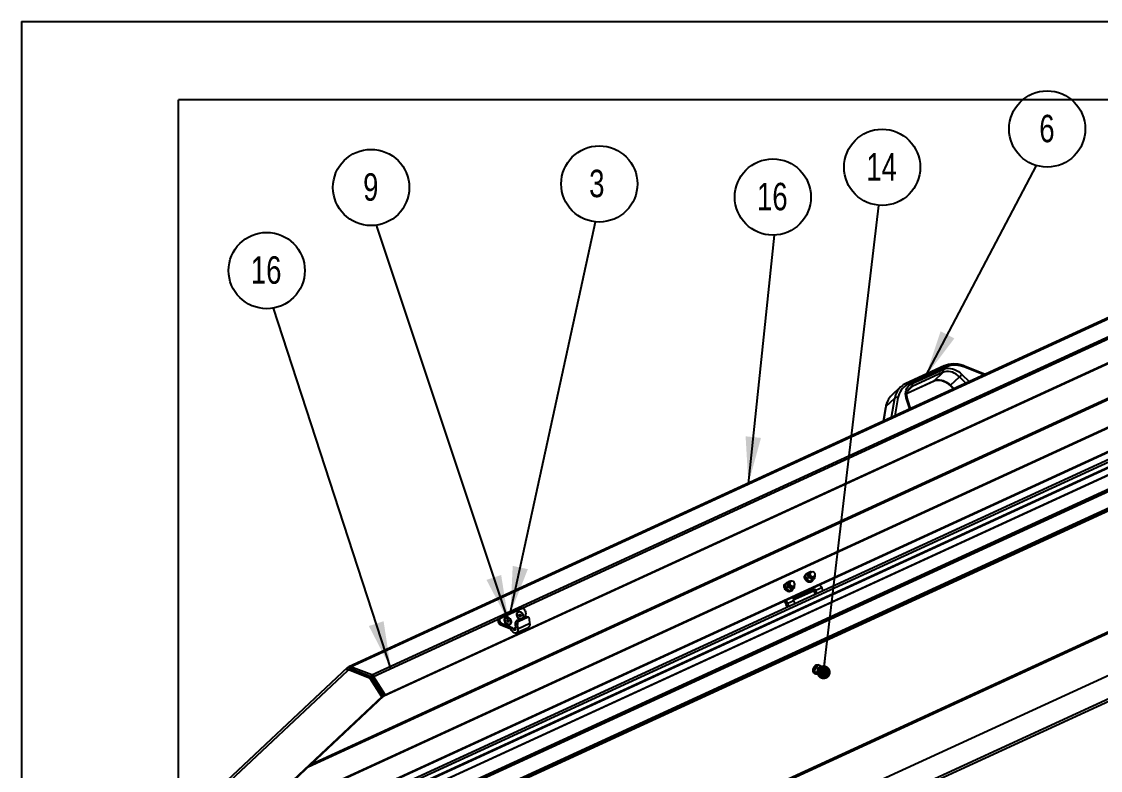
# Model space of a CAD drawing. Extents: x 0 to 7043, y 0 to 3042.
# Drawn here: x 0 to 1375, y 2015 to 2970 of the extents above; entities that cross this region are included whole.
import ezdxf

# ---------------------------------------------------------------- set-up
doc = ezdxf.new("R2010")
doc.units = 0
doc.header["$LTSCALE"] = 10
doc.layers.get('0').update_dxf_attribs({"linetype": 'CONTINUOUS'})
doc.layers.add('COTAS', color=7, linetype='CONTINUOUS')
doc.layers.add('FORMATO', color=7, linetype='CONTINUOUS')
doc.styles.add('SLDTEXTSTYLE1', font='TXT', dxfattribs={"width": 0.75})
doc.dimstyles.new('SLDDIMSTYLE0', dxfattribs={"dimtxt": 0.18, "dimasz": 60, "dimexe": 0, "dimexo": 0.0625, "dimgap": 0, "dimtad": 0, "dimtih": 1, "dimtoh": 1, "dimdec": 0, "dimrnd": 1e-09, "dimzin": 0, "dimdsep": 46, "dimtxsty": 'Standard', "dimsah": 1, "dimcen": 0.09, "dimadec": 0, "dimazin": 0, "dimtfac": 60, "dimtdec": 0, "dimtofl": 0, "dimtmove": 0, "dimatfit": 3, "dimfxl": 1, "dimtolj": 1, "dimtzin": 0, "dimarcsym": 0})
doc.dimstyles.new('SLDDIMSTYLE1', dxfattribs={"dimtxt": 0.18, "dimasz": 18, "dimexe": 0, "dimexo": 0.0625, "dimgap": 0, "dimtad": 0, "dimtih": 1, "dimtoh": 1, "dimdec": 0, "dimrnd": 1e-09, "dimzin": 0, "dimdsep": 46, "dimtxsty": 'Standard', "dimblk1": 'DOT', "dimblk2": 'DOT', "dimsah": 1, "dimcen": 0.09, "dimadec": 0, "dimazin": 0, "dimtfac": 18, "dimtdec": 0, "dimtofl": 0, "dimtmove": 0, "dimatfit": 3, "dimldrblk": 'DOT', "dimfxl": 1, "dimtolj": 1, "dimtzin": 0, "dimarcsym": 0})

# ---------------------------------------------------------------- blocks, each defined once
blk = doc.blocks.new('SW_NOTE_0_4')
at = {"layer": 'COTAS', "color": 0}
blk.add_circle((5, 48.4), 48.6, dxfattribs=at)
at = {"layer": 'COTAS', "color": 0, "insert": (-7.9, 66.5), "char_height": 35, "attachment_point": 1, "style": 'SLDTEXTSTYLE1'}
blk.add_mtext('3', dxfattribs=at)
blk = doc.blocks.new('SW_NOTE_0_8')
at = {"layer": 'FORMATO', "color": 0}
blk.add_circle((13.6, 46.7), 48.6, dxfattribs=at)
at = {"layer": 'FORMATO', "color": 0, "insert": (13.3, 64.8), "char_height": 35, "attachment_point": 2, "style": 'SLDTEXTSTYLE1'}
blk.add_mtext('6', dxfattribs=at)
blk = doc.blocks.new('SW_NOTE_0_9')
at = {"layer": 'FORMATO', "color": 0}
blk.add_circle((-2, 48.6), 48.6, dxfattribs=at)
at = {"layer": 'FORMATO', "color": 0, "insert": (-2.7, 66.7), "char_height": 35, "attachment_point": 2, "style": 'SLDTEXTSTYLE1'}
blk.add_mtext('16', dxfattribs=at)
blk = doc.blocks.new('SW_NOTE_0_10')
at = {"layer": 'FORMATO', "color": 0}
blk.add_circle((-6.8, 48.2), 48.6, dxfattribs=at)
at = {"layer": 'FORMATO', "color": 0, "insert": (-7.2, 66.3), "char_height": 35, "attachment_point": 2, "style": 'SLDTEXTSTYLE1'}
blk.add_mtext('9', dxfattribs=at)
blk = doc.blocks.new('SW_NOTE_0_15')
at = {"layer": 'FORMATO', "color": 0}
blk.add_circle((4.2, 48.5), 48.6, dxfattribs=at)
at = {"layer": 'FORMATO', "color": 0, "insert": (3.5, 66.6), "char_height": 35, "attachment_point": 2, "style": 'SLDTEXTSTYLE1'}
blk.add_mtext('14', dxfattribs=at)
blk = doc.blocks.new('_DOT')
at = {"color": 0, "linetype": 'ByBlock'}
blk.add_line((-0.5, 0), (-1, 0), dxfattribs=at)
at = {"color": 0, "linetype": 'ByBlock', "const_width": 0.5}
blk.add_lwpolyline([(-0.25, 0, 1), (0.25, 0, 1)], format="xyb", close=True, dxfattribs=at)
blk = doc.blocks.new('SW_NOTE_0_16')
at = {"layer": 'FORMATO', "color": 0}
blk.add_circle((-8.8, 47.8), 48.6, dxfattribs=at)
at = {"layer": 'FORMATO', "color": 0, "insert": (-9.5, 66), "char_height": 35, "attachment_point": 2, "style": 'SLDTEXTSTYLE1'}
blk.add_mtext('16', dxfattribs=at)

msp = doc.modelspace()

# ---------------------------------------------------------------- linework, layer by layer
at = {"color": 7, "linetype": 'Continuous'}
for p, q in [((0, 2970), (4200, 2970)), ((0, 2970), (0, 0)), ((4100, 2870), (200, 2870)), ((200, 100), (200, 2870)), ((1958.3, 2855.6), (417, 2147.1)), ((419.2, 2147.1), (1960.6, 2855.6)), ((446.4, 2136.6), (1987.8, 2845.1)), ((448.5, 2134.7), (1989.8, 2843.3)), ((463.4, 2111.1), (2004.8, 2819.6)), ((462, 2109.8), (2003.4, 2818.3)), ((320.7, 1932.3), (1768, 2597.6)), ((321.2, 1931.9), (1766.5, 2596.2)), ((1776.3, 2590.8), (328.7, 1925.3)), ((1777.9, 2588.3), (331.1, 1923.2)), ((1780.5, 2573.1), (343.3, 1912.5)), ((358.2, 1899.4), (1780.8, 2553.4)), ((1176.2, 2530.8), (1127.3, 2508.3)), ((377.1, 1882.8), (1781.8, 2528.5)), ((1178.8, 2529.4), (1129.9, 2507)), ((1135.2, 2508.3), (1174.7, 2526.4)), ((1174.8, 2522.6), (1135.3, 2504.5)), ((1163.4, 2511.9), (1174.8, 2522.6)), ((1228.3, 2520), (1202.2, 2530.5)), ((1677.1, 2504.7), (384, 1910.3)), ((1120.7, 2503.9), (1109.2, 2493.2)), ((1120.7, 2503.9), (1121, 2504.2)), ((1128.9, 2496), (1163, 2511.6)), ((1183.9, 2505.6), (1188, 2501.5)), ((1184.4, 2506.1), (1195.9, 2516.8)), ((1101.9, 2479), (1113.3, 2489.7)), ((384.6, 1888.7), (1677.8, 2483.1)), ((1678, 2483.6), (384.8, 1889.2)), ((1101.5, 2478.3), (1098.5, 2460.4)), ((1133.4, 2476.4), (1129.8, 2487.1)), ((590.4, 1770.9), (2101.2, 2465.4)), ((979.6, 2256.2), (978.9, 2255.9)), ((980.3, 2256), (978.9, 2255.9)), ((980.1, 2256), (979.6, 2256.2)), ((1000.1, 2265.2), (999.3, 2264.5)), ((1001.7, 2266), (999.8, 2264.2)), ((1002.7, 2260.9), (1000.7, 2259)), ((1001.7, 2266), (1002.1, 2265)), ((1002.6, 2262.1), (1002.7, 2260.9)), ((1002.7, 2260.9), (1003.8, 2260.4)), ((1005.6, 2268.2), (1004.9, 2267.9)), ((1006.3, 2268), (1005, 2267.9)), ((1005.9, 2267.2), (1005.4, 2266.8)), ((1007.5, 2257.9), (1005.5, 2256)), ((1006.1, 2268), (1005.6, 2268.2)), ((1006.6, 2258.6), (1007.5, 2257.9)), ((1007.5, 2255.8), (1008.3, 2256.5)), ((1011.3, 2260.1), (1009.4, 2258.2)), ((1010.2, 2261.6), (1010.6, 2262.1)), ((1010.7, 2259.8), (1011.3, 2260.1)), ((1011.3, 2261.2), (1011.5, 2262.5)), ((1011.3, 2260.1), (1011.3, 2261.3)), ((974.1, 2253.3), (973.3, 2252.6)), ((975.7, 2254), (973.8, 2252.2)), ((976.7, 2248.9), (974.7, 2247)), ((975.7, 2254), (976.1, 2253.1)), ((976.6, 2250.1), (976.7, 2248.9)), ((976.7, 2248.9), (977.8, 2248.4)), ((979.8, 2255.2), (979.4, 2254.8)), ((981.5, 2245.9), (979.5, 2244.1)), ((980.6, 2246.7), (981.5, 2245.9)), ((981.5, 2243.8), (982.3, 2244.5)), ((985.3, 2248.1), (983.3, 2246.3)), ((1011.5, 2245.9), (983.4, 2233)), ((983.8, 2232.3), (1009.6, 2244.1)), ((984.2, 2249.7), (984.6, 2250.1)), ((984.6, 2247.8), (985.3, 2248.1)), ((985.2, 2249.2), (985.5, 2250.5)), ((985.3, 2248.1), (985.2, 2249.3)), ((1009.6, 2244.1), (1011.5, 2245.9)), ((1009.6, 2244.1), (1010.7, 2242.5)), ((1012.6, 2244.3), (1011.5, 2245.9)), ((1020.3, 2247.8), (1012.6, 2244.3)), ((1017.3, 2251.8), (1017.5, 2251.7)), ((1019.7, 2248.8), (1020.3, 2247.8)), ((972.2, 2231.1), (972.6, 2230.1)), ((972.6, 2230.1), (974.5, 2231.9)), ((976.1, 2228.8), (974.2, 2227)), ((974.5, 2231.9), (974.4, 2232.1)), ((976.1, 2228.8), (976.7, 2227.8)), ((984.4, 2231.3), (976.7, 2227.8)), ((983.4, 2233), (984.4, 2231.3)), ((636.8, 2221.3), (610.7, 2209.3)), ((632.2, 2216.1), (632, 2215.9)), ((642.2, 2218.3), (641.7, 2219.2)), ((642.9, 2215.6), (642.2, 2210.7)), ((974.2, 2227), (974.8, 2226)), ((610, 2204.7), (608.2, 2202.9)), ((608.8, 2202.1), (608.2, 2202.9)), ((610.1, 2208.9), (608.3, 2207.2)), ((608.8, 2202.1), (610.6, 2203.8)), ((610.6, 2203.8), (610, 2204.7)), ((612.9, 2201.8), (611.1, 2200.1)), ((625.6, 2196.5), (612.9, 2201.8)), ((616.7, 2209), (616.5, 2208.8)), ((618.5, 2205.7), (619.1, 2206.9)), ((619.5, 2204.3), (618.5, 2205.7)), ((618.6, 2205.8), (618.7, 2205.8)), ((618.7, 2205.8), (618.6, 2205.8)), ((618.7, 2205.8), (619.5, 2205.7)), ((619.1, 2206.9), (620.6, 2206.8)), ((619.5, 2205.7), (620.6, 2206.8)), ((619.5, 2205.7), (620, 2205)), ((621, 2204.1), (619.5, 2204.3)), ((620, 2205), (620.4, 2204.3)), ((620.4, 2204.3), (621.5, 2205.3)), ((620.4, 2204.3), (620.4, 2204.2)), ((620.6, 2206.8), (621.5, 2205.3)), ((621.5, 2205.3), (621, 2204.1)), ((623.1, 2201.8), (623.3, 2202)), ((632, 2201.1), (629.3, 2201.8)), ((629.3, 2201.8), (629.9, 2195.8)), ((642.4, 2210.8), (631.1, 2205.6)), ((631.1, 2205.6), (633.8, 2204.8)), ((632, 2201.1), (632.7, 2195)), ((648.1, 2202.1), (632.7, 2195)), ((645.1, 2210), (633.8, 2204.8)), ((634, 2213.1), (634.7, 2214.1)), ((634.7, 2211.6), (634, 2213.1)), ((634, 2213), (634.4, 2212.9)), ((634.4, 2212.9), (635.2, 2212.7)), ((634.7, 2214.1), (636.3, 2213.7)), ((636.2, 2211.1), (634.7, 2211.6)), ((635.2, 2212.7), (636.3, 2213.7)), ((635.2, 2212.7), (635.5, 2211.9)), ((635.5, 2211.9), (635.9, 2211.2)), ((636, 2211.2), (637, 2212.2)), ((637, 2212.2), (636.2, 2211.1)), ((636.3, 2213.7), (637, 2212.2)), ((638.8, 2209.1), (638.8, 2209.1)), ((645.1, 2210), (642.4, 2210.8)), ((646.2, 2210.1), (643.5, 2210.9)), ((648.1, 2202.1), (647.5, 2208.2)), ((623.8, 2194.8), (611.1, 2200.1)), ((625.6, 2196.5), (623.8, 2194.8)), ((624.7, 2193.3), (623.8, 2194.8)), ((626.6, 2195), (625.6, 2196.5)), ((630.7, 2190.2), (646.2, 2197.3)), ((415.7, 2146.2), (208.4, 1951.8)), ((417.9, 2144.1), (416.3, 2146.6)), ((419.2, 2147.1), (419.4, 2144.4)), ((446.4, 2136.6), (419.2, 2147.1)), ((1015.1, 2145), (1012.2, 2146.2)), ((1016.5, 2149.1), (1015.4, 2149.6)), ((1019.1, 2147.7), (1016.1, 2148.9)), ((1019.1, 2147.7), (1018.5, 2147.1)), ((1019.9, 2147.1), (1019.1, 2147.7)), ((1022, 2144.9), (1021.3, 2145.9)), ((415.6, 2142), (208.3, 1947.6)), ((416.7, 2143), (415.6, 2142)), ((416.7, 2143), (418.8, 2144)), ((443.7, 2132.6), (416.7, 2143)), ((445.8, 2133.5), (418.8, 2144)), ((446.5, 2133.9), (419.4, 2144.4)), ((443.7, 2132.6), (445.8, 2133.5)), ((444.2, 2132.1), (446.4, 2133.1)), ((459.2, 2108.5), (444.2, 2132.1)), ((446.5, 2133.9), (446.4, 2136.6)), ((461.3, 2109.4), (446.4, 2133.1)), ((448.5, 2134.7), (447.1, 2133.4)), ((462, 2109.8), (447.1, 2133.4)), ((463.4, 2111.1), (448.5, 2134.7)), ((1013.9, 2139.5), (1010.9, 2140.6)), ((1011.1, 2138.4), (1012.2, 2137.9)), ((1016.6, 2136.6), (1013.7, 2137.8)), ((1014.3, 2140.6), (1013.9, 2139.5)), ((1013.9, 2139.5), (1014.7, 2138.8)), ((1016.1, 2145.5), (1015.1, 2145)), ((1016.3, 2137.1), (1016.6, 2136.6)), ((1016.6, 2136.6), (1017.7, 2137.1)), ((1017.5, 2137.1), (1019.1, 2137.4)), ((1018.4, 2138.2), (1019.2, 2137.9)), ((1020.4, 2144.8), (1021, 2144.7)), ((1021.7, 2144.5), (1021, 2144.7)), ((459.2, 2108.5), (223.8, 1887.7)), ((461.3, 2109.4), (225.9, 1888.7)), ((459.2, 2108.5), (461.3, 2109.4)), ((463.4, 2111.1), (462, 2109.8))]:
    msp.add_line(p, q, dxfattribs=at)
at = {"color": 8, "linetype": 'Continuous'}
for p, q in [((365.4, 2019.5), (1735.1, 2649.1)), ((368.4, 2022.3), (1734.2, 2650.1)), ((304.5, 1956.2), (1752.8, 2621.9)), ((305, 1955.6), (1753, 2621.2)), ((1778.5, 2582.1), (335.9, 1919)), ((336.3, 1918.7), (1780.1, 2582.4)), ((1780.5, 2573), (343.4, 1912.4)), ((356.4, 1901), (1780.7, 2555.7)), ((1780.7, 2555), (357, 1900.5)), ((358, 1899.6), (1780.8, 2553.6)), ((375.4, 1884.3), (1776.5, 2528.4)), ((1779.5, 2529), (375.9, 1883.8)), ((377, 1882.9), (1781.8, 2528.7)), ((1198.9, 2519.8), (1208, 2510.7)), ((1226.7, 2519.3), (1202.5, 2529)), ((1128.9, 2496), (1163.4, 2511.9)), ((1130.1, 2499.6), (1135.3, 2504.5)), ((1184.4, 2506.1), (1188.7, 2501.8)), ((1203.9, 2508.8), (1195.9, 2516.8)), ((1109.2, 2465.3), (1113.3, 2489.7)), ((1117.3, 2489.9), (1113.5, 2467.3)), ((1101.9, 2479), (1098.8, 2460.5)), ((1132.3, 2475.9), (1128.4, 2487.4)), ((1759.6, 2363.5), (522, 1794.6)), ((523.8, 1793.9), (1760.4, 2362.3)), ((1942.7, 2362.1), (783.8, 1829.3)), ((1942.7, 2358.8), (785.7, 1826.9)), ((629.9, 2196.6), (626.6, 2195)), ((417.9, 2144.1), (417.6, 2143.9)), ((417.9, 2144.1), (418.6, 2144.5)), ((1021.2, 2144.6), (1021.7, 2144.5))]:
    msp.add_line(p, q, dxfattribs=at)
at = {"color": 7, "linetype": 'Continuous', "flags": 128}
for points in [[(1202.2, 2530.5), (1200.5, 2531.1), (1197.3, 2532.1), (1194.1, 2532.8), (1191, 2533.2), (1187.9, 2533.3), (1184.8, 2533.2), (1181.9, 2532.7), (1179, 2531.9), (1176.5, 2531), (1176.2, 2530.8)], [(1174.7, 2526.4), (1176.8, 2527.2), (1179.2, 2527.7), (1181.6, 2527.8), (1184.2, 2527.6), (1186.7, 2527.1), (1189.3, 2526.2), (1191.9, 2525), (1194.3, 2523.6), (1196.7, 2521.8), (1198.9, 2519.8)], [(1195.9, 2516.8), (1193.7, 2518.7), (1191.5, 2520.4), (1189.1, 2521.7), (1186.6, 2522.8), (1184.1, 2523.4), (1181.6, 2523.8), (1179.2, 2523.7), (1176.9, 2523.3), (1174.8, 2522.6)], [(1128.4, 2487.4), (1127.6, 2490.1), (1127.2, 2492.7), (1127.1, 2495.3), (1127.4, 2497.7), (1127.9, 2500), (1128.8, 2502.2), (1130, 2504.1), (1131.5, 2505.8), (1133.2, 2507.2), (1135.2, 2508.3)], [(1163, 2511.6), (1163.8, 2512), (1165.7, 2512.5), (1167.6, 2512.7), (1169.7, 2512.7), (1171.8, 2512.4), (1173.9, 2511.9), (1176.1, 2511), (1178.2, 2510), (1180.3, 2508.7), (1182.2, 2507.2), (1183.9, 2505.6)], [(1163.4, 2511.9), (1165.5, 2512.6), (1167.8, 2513), (1170.2, 2513), (1172.6, 2512.7), (1175.1, 2512), (1177.6, 2511), (1180, 2509.7), (1182.3, 2508), (1184.4, 2506.1)], [(1129.8, 2487.1), (1129.4, 2488.2), (1128.9, 2490.3), (1128.7, 2492.5), (1128.7, 2494.5), (1129, 2496.4), (1129.5, 2498.2), (1130.3, 2499.9), (1131.3, 2501.3), (1132.2, 2502.3)], [(1007.5, 2255.8), (1006.9, 2255.3), (1005.8, 2254.9), (1004.5, 2254.8), (1003.2, 2255), (1001.9, 2255.6), (1000.7, 2256.5), (999.7, 2257.6), (998.9, 2258.8), (998.4, 2260.2), (998.2, 2261.5), (998.3, 2262.7), (998.8, 2263.8), (999.3, 2264.5)], [(1007.6, 2256), (1006.5, 2255.6), (1005.3, 2255.5), (1004, 2255.7), (1002.7, 2256.3), (1001.5, 2257.2), (1000.4, 2258.3), (999.6, 2259.5), (999.1, 2260.9), (998.9, 2262.2), (999.1, 2263.4), (999.5, 2264.5), (1000.3, 2265.4), (1001.3, 2266), (1002, 2266.2)], [(1000.7, 2259), (1000, 2261.6), (999.8, 2264.2)], [(1005.5, 2256), (1002.7, 2257.4), (1000.7, 2259)], [(1002.7, 2266.6), (1002.3, 2266.4), (1001.7, 2266)], [(1010.2, 2261.6), (1010, 2261.5), (1009.1, 2261.1), (1008.2, 2261.1), (1007.2, 2261.4), (1006.2, 2262), (1005.4, 2262.9)], [(1007.5, 2257.9), (1008, 2258.2), (1008.4, 2258.5)], [(981.5, 2243.8), (980.9, 2243.3), (979.8, 2242.9), (978.5, 2242.8), (977.2, 2243.1), (975.9, 2243.7), (974.7, 2244.5), (973.6, 2245.6), (972.9, 2246.9), (972.3, 2248.2), (972.1, 2249.5), (972.3, 2250.8), (972.7, 2251.9), (973.3, 2252.6)], [(981.6, 2244), (980.5, 2243.6), (979.3, 2243.5), (978, 2243.8), (976.7, 2244.4), (975.4, 2245.2), (974.4, 2246.3), (973.6, 2247.6), (973.1, 2248.9), (972.9, 2250.2), (973, 2251.5), (973.5, 2252.6), (974.3, 2253.4), (975.3, 2254), (976, 2254.2)], [(974.7, 2247), (974, 2249.6), (973.8, 2252.2)], [(979.5, 2244.1), (976.7, 2245.5), (974.7, 2247)], [(976.7, 2254.6), (976.3, 2254.4), (975.7, 2254)], [(984.2, 2249.7), (984, 2249.5), (983.1, 2249.2), (982.2, 2249.1), (981.2, 2249.5), (980.2, 2250.1), (979.4, 2250.9)], [(981.5, 2245.9), (982, 2246.3), (982.4, 2246.5)], [(639.1, 2214.3), (638.3, 2215.3), (637.2, 2216.2), (636.1, 2216.8), (634.9, 2217.2), (633.7, 2217.2), (632.7, 2216.9), (631.8, 2216.3), (631.2, 2215.5), (630.9, 2214.5), (630.9, 2213.3), (631.2, 2212.1), (631.8, 2210.9), (632.6, 2209.8), (633.6, 2209), (634.8, 2208.3), (636, 2208), (636.3, 2207.9)], [(632, 2215.9), (631.6, 2215.5), (631.2, 2214.6), (631, 2213.5), (631.2, 2212.4), (631.7, 2211.2), (632.4, 2210.1), (633.3, 2209.2), (634.4, 2208.6), (635.6, 2208.2), (636.6, 2208.1)], [(631.9, 2215.8), (631.4, 2214.8), (631.2, 2213.8), (631.4, 2212.6), (631.9, 2211.4), (632.6, 2210.4), (633.6, 2209.5), (634.7, 2208.8), (635.8, 2208.4), (636.9, 2208.3), (637.1, 2208.3)], [(638.8, 2209.1), (638.8, 2209.1), (639.4, 2209.9), (639.7, 2210.9), (639.7, 2212.1), (639.4, 2213.2), (638.8, 2214.4), (637.9, 2215.4), (636.9, 2216.2), (635.7, 2216.7), (634.6, 2216.9), (633.5, 2216.8), (632.6, 2216.4), (631.9, 2215.8), (631.9, 2215.8)], [(623.6, 2207.1), (622.8, 2208.2), (621.8, 2209.1), (620.6, 2209.7), (619.4, 2210.1), (618.3, 2210.1), (617.2, 2209.8), (616.4, 2209.2), (615.8, 2208.4), (615.4, 2207.3), (615.4, 2206.2), (615.7, 2205), (616.3, 2203.8), (617.1, 2202.7), (618.2, 2201.8), (619.3, 2201.2), (620.5, 2200.9), (621.7, 2200.8), (622.7, 2201.1), (623.6, 2201.7), (624.2, 2202.5), (624.5, 2203.6), (624.5, 2204.8), (624.2, 2206), (623.6, 2207.1)], [(616.5, 2208.8), (616.3, 2208.6), (615.8, 2207.7), (615.6, 2206.7), (615.7, 2205.5), (616.1, 2204.3), (616.7, 2203.2), (617.7, 2202.3), (618.7, 2201.6), (619.9, 2201.1), (621, 2201), (622.1, 2201.2), (622.9, 2201.7), (623.1, 2201.8)], [(619.4, 2209.8), (618.3, 2209.8), (617.3, 2209.4), (616.5, 2208.8), (616, 2207.9), (615.8, 2206.9), (615.9, 2205.7), (616.3, 2204.6), (617, 2203.5), (617.9, 2202.5), (619, 2201.8), (620.1, 2201.3), (621.2, 2201.2), (622.3, 2201.4), (623.2, 2201.9), (623.8, 2202.6), (624.2, 2203.6), (624.2, 2204.7), (624, 2205.9), (623.4, 2207), (622.6, 2208.1), (621.6, 2208.9), (620.5, 2209.5), (619.4, 2209.8)], [(647.5, 2208.2), (647.4, 2208.7), (647.2, 2209.2), (647, 2209.6), (646.7, 2209.9), (646.3, 2210.1), (645.9, 2210.2), (645.5, 2210.1), (645.1, 2210)], [(632.7, 2195), (632.7, 2193.6), (632.4, 2192.2), (631.9, 2191.2), (631.1, 2190.4), (630.2, 2190), (629.1, 2190), (627.9, 2190.3), (626.8, 2191), (625.7, 2192.1), (624.7, 2193.3)], [(629.9, 2195.8), (629.9, 2195), (629.7, 2194.3), (629.4, 2193.9), (628.9, 2193.6), (628.3, 2193.6), (627.7, 2193.9), (627.1, 2194.4), (626.6, 2195)], [(1009.2, 2144), (1009.7, 2145.5), (1010.3, 2146.8), (1011.2, 2148), (1012.2, 2148.9), (1013.2, 2149.5), (1014.3, 2149.7), (1015.2, 2149.6), (1015.4, 2149.6)], [(1010.3, 2143.6), (1010.8, 2145), (1011.5, 2146.4), (1012.3, 2147.5), (1013.3, 2148.4), (1014.3, 2149), (1015.4, 2149.3), (1016.4, 2149.2), (1017.2, 2148.7), (1017.7, 2148.3)], [(1012.2, 2146.2), (1014, 2147.7), (1016.1, 2148.9)], [(1020, 2137.7), (1019.5, 2137.5), (1018.7, 2137.3), (1017.9, 2137.5), (1017.2, 2138), (1016.8, 2138.8), (1016.5, 2139.8), (1016.5, 2141), (1016.8, 2142.2), (1017.3, 2143.3), (1018, 2144.3), (1018.8, 2145.1), (1019.6, 2145.5), (1020.5, 2145.7), (1020.5, 2145.7)], [(1011.1, 2138.4), (1010.8, 2138.5), (1010, 2139.1), (1009.4, 2140.1), (1009.1, 2141.2), (1009, 2142.6), (1009.2, 2144)], [(1013.5, 2137.8), (1012.9, 2137.8), (1011.9, 2138.1), (1011.1, 2138.7), (1010.6, 2139.6), (1010.2, 2140.8), (1010.2, 2142.2), (1010.3, 2143.6)], [(1013.7, 2137.8), (1011.9, 2139.4), (1010.9, 2140.6)], [(1015.1, 2145), (1015.1, 2144.3), (1015.1, 2143.8)], [(1018.4, 2138.2), (1017.9, 2138.5), (1017.5, 2139.2), (1017.3, 2140.2), (1017.3, 2141.2), (1017.6, 2142.3), (1018.1, 2143.3), (1018.8, 2144.1), (1019.6, 2144.7), (1020.4, 2144.8)]]:
    msp.add_lwpolyline(points, dxfattribs=at)
at = {"color": 8, "linetype": 'Continuous', "flags": 128}
for points in [[(1178.8, 2529.4), (1178.5, 2529.9), (1178.1, 2530.3), (1177.7, 2530.6), (1177.3, 2530.8), (1176.9, 2530.9), (1176.5, 2530.9), (1176.2, 2530.8)], [(1202.5, 2529), (1202.5, 2529.5), (1202.5, 2529.9), (1202.4, 2530.2), (1202.3, 2530.4), (1202.2, 2530.5)], [(1129.9, 2507), (1129.6, 2507.4), (1129.2, 2507.8), (1128.8, 2508.1), (1128.4, 2508.3), (1128, 2508.4), (1127.6, 2508.4), (1127.3, 2508.3)], [(1135.3, 2504.5), (1133.4, 2503.4), (1132.2, 2502.3)], [(1163.4, 2511.9), (1163.1, 2511.7), (1163, 2511.6)], [(1128.4, 2487.4), (1128.8, 2487.4), (1129.2, 2487.4), (1129.5, 2487.3), (1129.7, 2487.2), (1129.8, 2487.1)], [(979, 2250.7), (978.5, 2251.7), (978.2, 2252.8), (978.2, 2253.9), (978.6, 2254.8), (979.2, 2255.4), (980.1, 2255.8), (980.8, 2255.9)], [(1005.1, 2262.7), (1004.5, 2263.7), (1004.2, 2264.8), (1004.3, 2265.8), (1004.6, 2266.7), (1005.2, 2267.4), (1006.1, 2267.8), (1006.8, 2267.8)], [(1011.4, 2263), (1011.2, 2262.1), (1010.7, 2261.3), (1009.9, 2260.8), (1009, 2260.6), (1007.9, 2260.7), (1006.8, 2261.1), (1005.9, 2261.8), (1005.1, 2262.7)], [(1010.6, 2262.1), (1010.4, 2261.9), (1009.6, 2261.6), (1008.7, 2261.5), (1007.6, 2261.9), (1006.7, 2262.5), (1005.9, 2263.3)], [(985.3, 2251.1), (985.1, 2250.2), (984.6, 2249.4), (983.9, 2248.8), (982.9, 2248.6), (981.9, 2248.7), (980.8, 2249.1), (979.9, 2249.8), (979, 2250.7)], [(984.6, 2250.1), (984.4, 2250), (983.6, 2249.6), (982.6, 2249.6), (981.6, 2249.9), (980.7, 2250.5), (979.9, 2251.4)], [(1019.8, 2137.7), (1019.3, 2137.6), (1018.4, 2137.6), (1017.7, 2138), (1017.2, 2138.6), (1016.9, 2139.5), (1016.8, 2140.6), (1017, 2141.8), (1017.5, 2142.9), (1018.1, 2144), (1018.9, 2144.7), (1019.7, 2145.2), (1020.6, 2145.4), (1020.6, 2145.4)], [(1019.2, 2137.9), (1018.6, 2138.3), (1018.2, 2138.9), (1018, 2139.9), (1018, 2141), (1018.3, 2142.1), (1018.8, 2143.1), (1019.6, 2143.9), (1020.3, 2144.4), (1021.2, 2144.6)]]:
    msp.add_lwpolyline(points, dxfattribs=at)
at = {"color": 7, "linetype": 'Continuous'}
for centre, radius, start, end in [((1190.2, 2501.6), 30.1, 65.8967, 112.2002), ((1172.1, 2524.4), 3.25, 326.0258, 38.5498), ((1131.5, 2584.6), 93.4, 313.4982, 316.0931), ((1139.4, 2486.8), 22.3, 115.117, 171.9481), ((1136.2, 2488), 22.2, 113.7501, 133.1947), ((1132.6, 2506.3), 3.25, 326.0258, 38.5498), ((1127.3, 2474.4), 26, 133.3523, 171.2037), ((1115.5, 2486.3), 4.08, 63.4306, 122.8404), ((982.3, 2247.3), 9.2, 111.5922, 127.6479), ((980.6, 2253.3), 2.78, 79.1523, 180.012), ((982.2, 2252.7), 3.5, 35.2981, 133.1563), ((1005.5, 2264.6), 3.43, 144.4893, 172.3667), ((999.3, 2263), 3.43, 344.1193, 36.7258), ((1008.7, 2265.1), 6.79, 206.4768, 224.1185), ((1008.3, 2259.3), 9.2, 111.5922, 127.6479), ((1003.5, 2256.8), 3.6, 31.2592, 85.3419), ((1006.6, 2265.2), 2.78, 79.1524, 180.012), ((1007.5, 2264.8), 2.88, 138.6276, 223.2274), ((990.6, 2286.8), 34.2, 295.913, 303.3273), ((1008.3, 2264.6), 3.5, 35.2981, 133.1563), ((1007.9, 2263), 4.54, 253.3339, 276.4344), ((1005.8, 2259.1), 3.58, 300.0581, 344.3859), ((1013.6, 2252), 8.26, 110.6752, 128.5649), ((1008.7, 2263), 2.78, 265.839, 7.1848), ((1008.3, 2264.6), 3.5, 313.1563, 35.2981), ((1007.9, 2261.7), 3.43, 324.4896, 352.3655), ((979.5, 2252.6), 3.43, 144.4893, 172.3667), ((973.3, 2251), 3.43, 344.1193, 36.7259), ((982.7, 2253.1), 6.79, 206.4768, 224.1185), ((977.5, 2244.8), 3.6, 31.2592, 85.3418), ((981.5, 2252.9), 2.88, 138.6277, 223.2275), ((964.5, 2274.9), 34.2, 295.913, 303.3273), ((981.9, 2251), 4.54, 253.3339, 276.4345), ((979.8, 2247.1), 3.58, 300.0581, 344.3859), ((987.6, 2240.1), 8.26, 110.6752, 128.5649), ((982.7, 2251), 2.78, 265.839, 7.1848), ((982.2, 2252.7), 3.5, 313.1563, 35.2981), ((981.8, 2249.8), 3.43, 324.4897, 352.3656), ((1005.9, 2239.3), 5.74, 359.3058, 33.1964), ((1002.1, 2237.6), 12.4, 13.1784, 32.3242), ((1002.1, 2237.6), 20.9, 32.3545, 42.2763), ((1009.8, 2241.2), 12.4, 13.1784, 32.3242), ((990.6, 2237.4), 19.4, 201.9991, 212.3985), ((992.5, 2239.2), 19.4, 201.9994, 212.3982), ((973.9, 2224.7), 12.4, 13.1784, 32.3242), ((638, 2217.2), 4.2, 28.0881, 106.8239), ((638.9, 2216.1), 4.08, 353.5136, 33.9353), ((970, 2222.9), 5.74, 359.3058, 33.1964), ((966.2, 2221.1), 12.4, 13.1784, 32.3242), ((610.7, 2205), 3.25, 138.587, 219.3249), ((613.1, 2204.8), 5.12, 212.138, 246.7949), ((612.4, 2206.7), 3.09, 122.0452, 220.713), ((614.9, 2206.5), 5.12, 212.1343, 246.7985), ((618.4, 2204), 1.82, 32.8667, 80.8463), ((618.6, 2204.1), 1.66, 3.4069, 34.7553), ((633.1, 2202.3), 3.8, 120.9299, 187.3791), ((635.8, 2201.6), 3.8, 120.9302, 187.3796), ((634, 2211.6), 1.34, 73.3138, 90.5207), ((633.8, 2211.1), 1.91, 25.9842, 72.4563), ((634.2, 2211.2), 1.56, 1.8505, 26.8426), ((635.4, 2211.5), 4.63, 333.5912, 36.5773), ((643.1, 2209.3), 1.57, 75.5671, 116.3351), ((643.8, 2201.1), 4.47, 302.7938, 13.5058), ((417.9, 2144), 3.09, 122.0445, 220.7128), ((418.1, 2144.6), 2.73, 65.1662, 131.4124), ((1023.4, 2140.8), 12.4, 154.3498, 180.8186), ((1016.1, 2148.1), 2.58, 271.5343, 337.088), ((1019.1, 2144.7), 2.49, 72.4346, 105.2586), ((1017.4, 2142.7), 4.98, 39.0103, 60.1978), ((1020.3, 2143.5), 2.21, 14.1332, 85.0486), ((418.2, 2143.5), 0.662, 117.5384, 191.8786), ((418.8, 2143.1), 1.36, 65.1647, 131.4139), ((443.3, 2131.5), 1.12, 30.3442, 65.9828), ((445.4, 2132.5), 1.12, 30.3442, 65.9828), ((444.6, 2132.5), 4.5, 30.3398, 65.9873), ((446.1, 2132.8), 1.12, 30.3442, 65.9828), ((1012, 2142.8), 3.2, 316.4805, 18.6878), ((1019.4, 2140.6), 5.03, 180.0508, 200.5277), ((1013.4, 2136), 3.12, 22.3916, 65.6163), ((1021.9, 2140.7), 7.5, 140.0179, 155.6904), ((1017, 2139.4), 2.42, 252.1112, 281.0986), ((1020.4, 2141.2), 3.5, 248.9051, 347.5842), ((1020.4, 2141.2), 3.5, 347.5842, 68.9051)]:
    msp.add_arc(centre, radius, start, end, dxfattribs=at)
at = {"color": 8, "linetype": 'Continuous'}
for centre, radius, start, end in [((1137.9, 2486), 24.9, 133.8089, 171.4526), ((1182, 2508.4), 3.36, 304.6213, 317.0879), ((1126.5, 2475.3), 24.9, 133.8089, 171.4526), ((1102.6, 2478.1), 1.08, 131.0164, 169.8247), ((1008.5, 2265.3), 4.67, 180.2926, 216.7187), ((1009, 2265.3), 5.11, 213.8183, 264.4631), ((1008, 2265.3), 2.88, 138.6269, 223.2282), ((982.5, 2253.3), 4.67, 180.2926, 216.7187), ((983, 2253.4), 5.11, 213.8183, 264.4631), ((982, 2253.3), 2.88, 138.6269, 223.2282), ((1020.5, 2143.5), 1.93, 21.2409, 87.179)]:
    msp.add_arc(centre, radius, start, end, dxfattribs=at)

# ---------------------------------------------------------------- block references
at = {"layer": 'COTAS'}
msp.add_blockref('SW_NOTE_0_4', (731.5, 2714.5), dxfattribs=at)
at = {"layer": 'FORMATO'}
for name, p in [('SW_NOTE_0_8', (1293.9, 2786.3)), ('SW_NOTE_0_10', (452.4, 2710.2)), ('SW_NOTE_0_9', (959.8, 2697.6))]:
    msp.add_blockref(name, p, dxfattribs=at)
at = {"layer": 'FORMATO', "color": 7}
for name, p in [('SW_NOTE_0_15', (1092.9, 2735.6)), ('SW_NOTE_0_16', (321.3, 2604.6))]:
    msp.add_blockref(name, p, dxfattribs=at)

# ---------------------------------------------------------------- leaders
at = {"layer": 'COTAS'}
msp.add_leader([(623.1, 2215), (731.5, 2714.5)], dimstyle='SLDDIMSTYLE0', dxfattribs=at)
at = {"layer": 'FORMATO'}
for points in [[(1152.5, 2517.3), (1293.9, 2786.3)], [(621, 2204.1), (452.4, 2710.2)], [(926.6, 2380.3), (959.8, 2697.6)]]:
    msp.add_leader(points, dimstyle='SLDDIMSTYLE0', dxfattribs=at)
at = {"layer": 'FORMATO', "color": 7}
for points, dimstyle in [([(1022.5, 2140), (1092.9, 2735.6)], 'SLDDIMSTYLE1'), ([(470.7, 2145), (321.3, 2604.6)], 'SLDDIMSTYLE0')]:
    msp.add_leader(points, dimstyle=dimstyle, dxfattribs=at)

doc.saveas('drawing.dxf')
